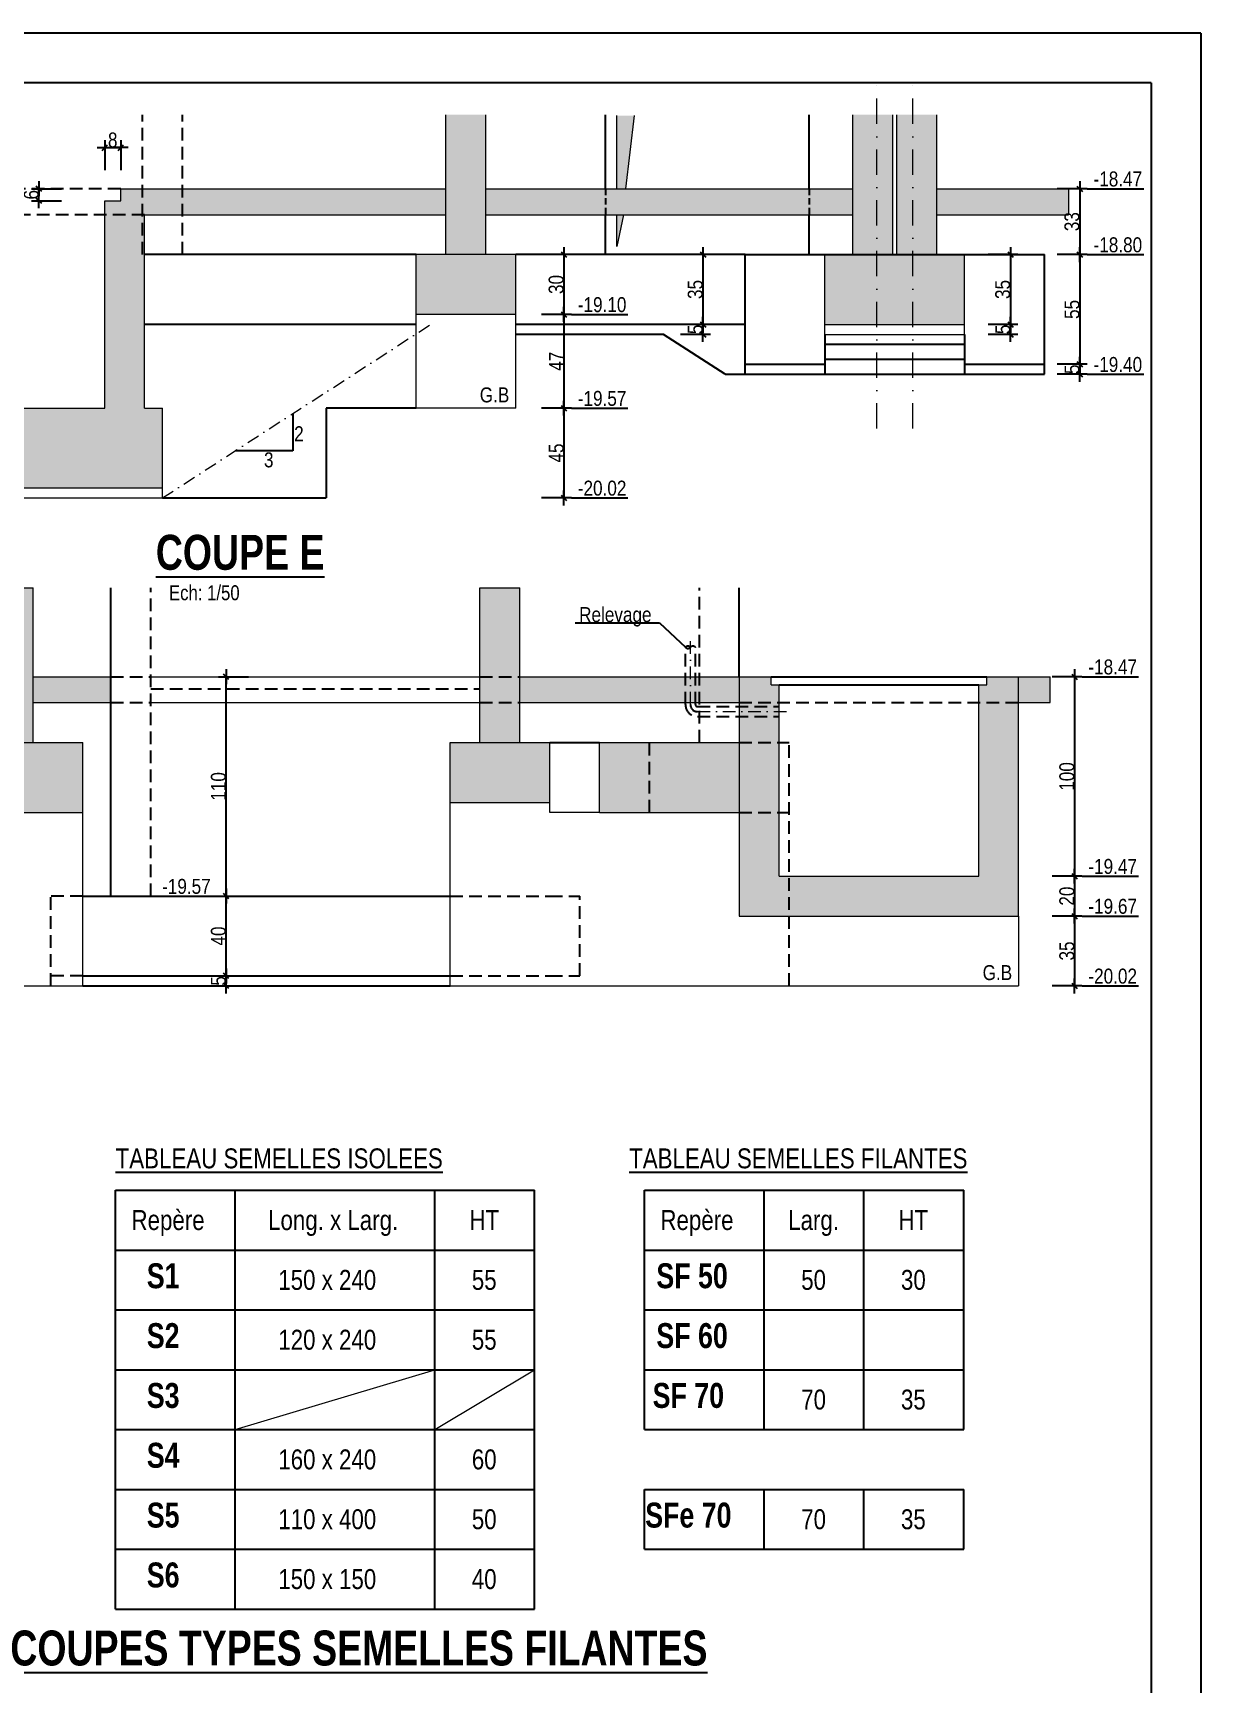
# Model space of a CAD drawing. Header units: centimetres. Extents: x -14085 to 643619, y -47998 to 35592.
# Drawn here: x 57609 to 58779, y 4628 to 6283 of the extents above; entities that cross this region are included whole.
import ezdxf
from ezdxf.enums import TextEntityAlignment as Align

# ---------------------------------------------------------------- set-up
doc = ezdxf.new("R2010")
doc.units = ezdxf.units.CM
doc.header["$PDMODE"] = 1
doc.header["$PDSIZE"] = -2
doc.linetypes.add('CACHEX2', pattern=[19.05, 12.7, -6.35])
doc.linetypes.add('TIRETPTX2', pattern=[50.8, 25.4, -12.7, 0, -12.7])
for name, color, linetype in [('01_cote_gen', 4, 'Continuous'), ('01_linteaux', 2, 'Continuous'), ('01_poch_BN', 9, 'Continuous'), ('01_poch_murs', 253, 'Continuous'), ('01_texte', 230, 'Continuous'), ('AA_COTES', 2, 'Continuous')]:
    doc.layers.add(name, color=color, linetype=linetype)
doc.layers.add('01_murs_coup', color=5, linetype='Continuous', lineweight=60)
doc.layers.add('01_tram_axes', color=2, linetype='TIRETPTX2', lineweight=9)
doc.styles.add('Arial Narrow', font='ARIALN.TTF')
doc.styles.add('impact', font='impact.ttf')
doc.styles.add('MATTE_TXT', font='arial.ttf')
doc.styles.add('STYLE2', font='ARIALN.TTF')
doc.dimstyles.new('JB25', dxfattribs={"dimscale": 0.1, "dimtxt": 150, "dimasz": 15, "dimexe": 0.1, "dimexo": 0.1, "dimgap": 0.09, "dimtad": 1, "dimdec": 1, "dimlfac": 0.5, "dimdsep": 46, "dimtxsty": 'STYLE2', "dimblk1": 'BOND_G', "dimblk2": 'BOND_D', "dimsah": 1, "dimcen": 1.5, "dimdle": 0.01, "dimse1": 1, "dimse2": 1, "dimclrd": 4, "dimclre": 2, "dimclrt": 6, "dimazin": 2, "dimtfac": 2.333333, "dimtdec": 1, "dimtix": 1, "dimtmove": 2, "dimatfit": 3, "dimldrblk": 'BOND_G', "dimfxl": 1, "dimtolj": 1, "dimtzin": 0, "dimarcsym": 0})

# ---------------------------------------------------------------- blocks, each defined once
blk = doc.blocks.new('BOND_G')
at = {"layer": 'AA_COTES', "color": 0}
for p, q in [((0, -5), (0, 15)), ((5, 0), (-5, 0)), ((1.8, 1.8), (-1.8, -1.8))]:
    blk.add_line(p, q, dxfattribs=at)
blk = doc.blocks.new('BOND_D')
at = {"layer": 'AA_COTES', "color": 0}
for p, q in [((5, 0), (-5, 0)), ((-1.8, -1.8), (1.8, 1.8)), ((0, 5), (0, -15))]:
    blk.add_line(p, q, dxfattribs=at)
blk = doc.blocks.new('*D1803')
at = {"layer": '01_cote_gen', "color": 4, "lineweight": -2, "ltscale": 0.2, "transparency": 16777216}
blk.add_line((57614.5, 6116.3), (57614.5, 6125.3), dxfattribs=at)
at = {"layer": 'Defpoints', "color": 0, "lineweight": 0, "ltscale": 0.2, "transparency": 16777216}
for p in [(57614.5, 6126.8), (57652.4, 6126.8), (57680.4, 6114.8)]:
    blk.add_point(p, dxfattribs=at)
at = {"layer": '01_cote_gen', "color": 4, "lineweight": -2, "ltscale": 0.2, "transparency": 16777216, "xscale": 1.5, "yscale": 1.5, "zscale": 1.5}
for name, p, rotation in [('BOND_D', (57614.5, 6126.8), 90), ('BOND_G', (57614.5, 6114.8), 270)]:
    blk.add_blockref(name, p, dxfattribs=dict(at, rotation=rotation))
at = {"layer": '01_cote_gen', "color": 6, "lineweight": 0, "ltscale": 0.2, "transparency": 16777216, "insert": (57606.8, 6120.8), "char_height": 15, "attachment_point": 5, "rotation": 90, "style": 'STYLE2'}
blk.add_mtext('\\A1;6', dxfattribs=at)
blk = doc.blocks.new('*D1804')
at = {"layer": '01_cote_gen', "color": 4, "lineweight": -2, "ltscale": 0.2, "transparency": 16777216}
blk.add_line((57681.9, 6168), (57694.9, 6168), dxfattribs=at)
at = {"layer": 'Defpoints', "color": 0, "lineweight": 0, "ltscale": 0.2, "transparency": 16777216}
for p in [(57696.4, 6168), (57696.4, 6126.8), (57680.4, 6114.8)]:
    blk.add_point(p, dxfattribs=at)
at = {"layer": '01_cote_gen', "color": 4, "lineweight": -2, "ltscale": 0.2, "transparency": 16777216, "xscale": 1.5, "yscale": 1.5, "zscale": 1.5, "rotation": 180}
blk.add_blockref('BOND_G', (57680.4, 6168), dxfattribs=at)
at = {"layer": '01_cote_gen', "color": 4, "lineweight": -2, "ltscale": 0.2, "transparency": 16777216, "xscale": 1.5, "yscale": 1.5, "zscale": 1.5}
blk.add_blockref('BOND_D', (57696.4, 6168), dxfattribs=at)
at = {"layer": '01_cote_gen', "color": 6, "lineweight": 0, "ltscale": 0.2, "transparency": 16777216, "insert": (57688.4, 6175.6), "char_height": 15, "attachment_point": 5, "style": 'STYLE2'}
blk.add_mtext('\\A1;8', dxfattribs=at)
blk = doc.blocks.new('*D1808')
at = {"layer": '01_cote_gen', "color": 4, "lineweight": -2, "ltscale": 0.2, "transparency": 16777216}
blk.add_line((58588.3, 6059.3), (58588.3, 5992.3), dxfattribs=at)
at = {"layer": 'Defpoints', "color": 0, "lineweight": 0, "ltscale": 0.2, "transparency": 16777216}
for p in [(58568.7, 6060.8), (58542.4, 5990.8), (58588.3, 5990.8)]:
    blk.add_point(p, dxfattribs=at)
at = {"layer": '01_cote_gen', "color": 4, "lineweight": -2, "ltscale": 0.2, "transparency": 16777216, "xscale": 1.5, "yscale": 1.5, "zscale": 1.5}
for name, p, rotation in [('BOND_G', (58588.3, 6060.8), 90), ('BOND_D', (58588.3, 5990.8), 270)]:
    blk.add_blockref(name, p, dxfattribs=dict(at, rotation=rotation))
at = {"layer": '01_cote_gen', "color": 6, "lineweight": 0, "ltscale": 0.2, "transparency": 16777216, "insert": (58580.6, 6025.8), "char_height": 15, "attachment_point": 5, "rotation": 90, "style": 'STYLE2'}
blk.add_mtext('\\A1;35', dxfattribs=at)
blk = doc.blocks.new('*D1809')
at = {"layer": '01_cote_gen', "color": 4, "lineweight": -2, "ltscale": 0.2, "transparency": 16777216}
blk.add_line((58588.3, 5989.3), (58588.3, 5982.3), dxfattribs=at)
at = {"layer": 'Defpoints', "color": 0, "lineweight": 0, "ltscale": 0.2, "transparency": 16777216}
for p in [(58565.8, 5990.8), (58542.4, 5980.8), (58588.3, 5980.8)]:
    blk.add_point(p, dxfattribs=at)
at = {"layer": '01_cote_gen', "color": 4, "lineweight": -2, "ltscale": 0.2, "transparency": 16777216, "xscale": 1.5, "yscale": 1.5, "zscale": 1.5}
for name, p, rotation in [('BOND_G', (58588.3, 5990.8), 90), ('BOND_D', (58588.3, 5980.8), 270)]:
    blk.add_blockref(name, p, dxfattribs=dict(at, rotation=rotation))
at = {"layer": '01_cote_gen', "color": 6, "lineweight": 0, "ltscale": 0.2, "transparency": 16777216, "insert": (58580.7, 5985.8), "char_height": 15, "attachment_point": 5, "rotation": 90, "style": 'STYLE2'}
blk.add_mtext('\\A1;5', dxfattribs=at)
blk = doc.blocks.new('*D1810')
at = {"layer": '01_cote_gen', "color": 4, "lineweight": -2, "ltscale": 0.2, "transparency": 16777216}
blk.add_line((58657.7, 6125.3), (58657.7, 6062.3), dxfattribs=at)
at = {"layer": 'Defpoints', "color": 0, "lineweight": 0, "ltscale": 0.2, "transparency": 16777216}
for p in [(58624.3, 6126.8), (58643.4, 6060.8), (58657.7, 6060.8)]:
    blk.add_point(p, dxfattribs=at)
at = {"layer": '01_cote_gen', "color": 4, "lineweight": -2, "ltscale": 0.2, "transparency": 16777216, "xscale": 1.5, "yscale": 1.5, "zscale": 1.5}
for name, p, rotation in [('BOND_G', (58657.7, 6126.8), 90), ('BOND_D', (58657.7, 6060.8), 270)]:
    blk.add_blockref(name, p, dxfattribs=dict(at, rotation=rotation))
at = {"layer": '01_cote_gen', "color": 6, "lineweight": 0, "ltscale": 0.2, "transparency": 16777216, "insert": (58650, 6093.8), "char_height": 15, "attachment_point": 5, "rotation": 90, "style": 'STYLE2'}
blk.add_mtext('\\A1;33', dxfattribs=at)
blk = doc.blocks.new('*D1811')
at = {"layer": '01_cote_gen', "color": 4, "lineweight": -2, "ltscale": 0.2, "transparency": 16777216}
blk.add_line((58657.7, 6059.3), (58657.7, 5952.3), dxfattribs=at)
at = {"layer": 'Defpoints', "color": 0, "lineweight": 0, "ltscale": 0.2, "transparency": 16777216}
for p in [(58635.2, 6060.8), (58607.9, 5950.8), (58657.7, 5950.8)]:
    blk.add_point(p, dxfattribs=at)
at = {"layer": '01_cote_gen', "color": 4, "lineweight": -2, "ltscale": 0.2, "transparency": 16777216, "xscale": 1.5, "yscale": 1.5, "zscale": 1.5}
for name, p, rotation in [('BOND_G', (58657.7, 6060.8), 90), ('BOND_D', (58657.7, 5950.8), 270)]:
    blk.add_blockref(name, p, dxfattribs=dict(at, rotation=rotation))
at = {"layer": '01_cote_gen', "color": 6, "lineweight": 0, "ltscale": 0.2, "transparency": 16777216, "insert": (58650.1, 6005.8), "char_height": 15, "attachment_point": 5, "rotation": 90, "style": 'STYLE2'}
blk.add_mtext('\\A1;55', dxfattribs=at)
blk = doc.blocks.new('*D1812')
at = {"layer": '01_cote_gen', "color": 4, "lineweight": -2, "ltscale": 0.2, "transparency": 16777216}
blk.add_line((58657.7, 5949.3), (58657.7, 5942.3), dxfattribs=at)
at = {"layer": 'Defpoints', "color": 0, "lineweight": 0, "ltscale": 0.2, "transparency": 16777216}
for p in [(58607.9, 5950.8), (58607.9, 5940.8), (58657.7, 5940.8)]:
    blk.add_point(p, dxfattribs=at)
at = {"layer": '01_cote_gen', "color": 4, "lineweight": -2, "ltscale": 0.2, "transparency": 16777216, "xscale": 1.5, "yscale": 1.5, "zscale": 1.5}
for name, p, rotation in [('BOND_G', (58657.7, 5950.8), 90), ('BOND_D', (58657.7, 5940.8), 270)]:
    blk.add_blockref(name, p, dxfattribs=dict(at, rotation=rotation))
at = {"layer": '01_cote_gen', "color": 6, "lineweight": 0, "ltscale": 0.2, "transparency": 16777216, "insert": (58650.1, 5945.8), "char_height": 15, "attachment_point": 5, "rotation": 90, "style": 'STYLE2'}
blk.add_mtext('\\A1;5', dxfattribs=at)
blk = doc.blocks.new('*D1813')
at = {"layer": '01_cote_gen', "color": 4, "lineweight": -2, "ltscale": 0.2, "transparency": 16777216}
blk.add_line((58140.7, 6059.3), (58140.7, 6002.3), dxfattribs=at)
at = {"layer": 'Defpoints', "color": 0, "lineweight": 0, "ltscale": 0.2, "transparency": 16777216}
for p in [(58130.1, 6060.8), (58092.4, 6000.8), (58140.7, 6000.8)]:
    blk.add_point(p, dxfattribs=at)
at = {"layer": '01_cote_gen', "color": 4, "lineweight": -2, "ltscale": 0.2, "transparency": 16777216, "xscale": 1.5, "yscale": 1.5, "zscale": 1.5}
for name, p, rotation in [('BOND_G', (58140.7, 6060.8), 90), ('BOND_D', (58140.7, 6000.8), 270)]:
    blk.add_blockref(name, p, dxfattribs=dict(at, rotation=rotation))
at = {"layer": '01_cote_gen', "color": 6, "lineweight": 0, "ltscale": 0.2, "transparency": 16777216, "insert": (58133, 6030.8), "char_height": 15, "attachment_point": 5, "rotation": 90, "style": 'STYLE2'}
blk.add_mtext('\\A1;30', dxfattribs=at)
blk = doc.blocks.new('*D1814')
at = {"layer": '01_cote_gen', "color": 4, "lineweight": -2, "ltscale": 0.2, "transparency": 16777216}
blk.add_line((58140.7, 5999.3), (58140.7, 5908.3), dxfattribs=at)
at = {"layer": 'Defpoints', "color": 0, "lineweight": 0, "ltscale": 0.2, "transparency": 16777216}
for p in [(58127.4, 6000.8), (58092.4, 5906.8), (58140.7, 5906.8)]:
    blk.add_point(p, dxfattribs=at)
at = {"layer": '01_cote_gen', "color": 4, "lineweight": -2, "ltscale": 0.2, "transparency": 16777216, "xscale": 1.5, "yscale": 1.5, "zscale": 1.5}
for name, p, rotation in [('BOND_G', (58140.7, 6000.8), 90), ('BOND_D', (58140.7, 5906.8), 270)]:
    blk.add_blockref(name, p, dxfattribs=dict(at, rotation=rotation))
at = {"layer": '01_cote_gen', "color": 6, "lineweight": 0, "ltscale": 0.2, "transparency": 16777216, "insert": (58133.2, 5953.8), "char_height": 15, "attachment_point": 5, "rotation": 90, "style": 'STYLE2'}
blk.add_mtext('\\A1;47', dxfattribs=at)
blk = doc.blocks.new('*D1815')
at = {"layer": '01_cote_gen', "color": 4, "lineweight": -2, "ltscale": 0.2, "transparency": 16777216}
blk.add_line((58140.7, 5905.3), (58140.7, 5818.3), dxfattribs=at)
at = {"layer": 'Defpoints', "color": 0, "lineweight": 0, "ltscale": 0.2, "transparency": 16777216}
for p in [(58118.2, 5906.8), (57902.4, 5816.8), (58140.7, 5816.8)]:
    blk.add_point(p, dxfattribs=at)
at = {"layer": '01_cote_gen', "color": 4, "lineweight": -2, "ltscale": 0.2, "transparency": 16777216, "xscale": 1.5, "yscale": 1.5, "zscale": 1.5}
for name, p, rotation in [('BOND_G', (58140.7, 5906.8), 90), ('BOND_D', (58140.7, 5816.8), 270)]:
    blk.add_blockref(name, p, dxfattribs=dict(at, rotation=rotation))
at = {"layer": '01_cote_gen', "color": 6, "lineweight": 0, "ltscale": 0.2, "transparency": 16777216, "insert": (58133.1, 5861.8), "char_height": 15, "attachment_point": 5, "rotation": 90, "style": 'STYLE2'}
blk.add_mtext('\\A1;45', dxfattribs=at)
blk = doc.blocks.new('*D1816')
at = {"layer": '01_poch_murs', "color": 4, "lineweight": -2, "ltscale": 0.2, "transparency": 16777216}
blk.add_line((58280.1, 6059.3), (58280.1, 5992.3), dxfattribs=at)
at = {"layer": 'Defpoints', "color": 0, "lineweight": 0, "ltscale": 0.2, "transparency": 16777216}
for p in [(58287.8, 6060.8), (58280.1, 5990.8), (58287.8, 5990.8)]:
    blk.add_point(p, dxfattribs=at)
at = {"layer": '01_poch_murs', "color": 4, "lineweight": -2, "ltscale": 0.2, "transparency": 16777216, "xscale": 1.5, "yscale": 1.5, "zscale": 1.5}
for name, p, rotation in [('BOND_G', (58280.1, 6060.8), 90), ('BOND_D', (58280.1, 5990.8), 270)]:
    blk.add_blockref(name, p, dxfattribs=dict(at, rotation=rotation))
at = {"layer": '01_poch_murs', "color": 6, "lineweight": 0, "ltscale": 0.2, "transparency": 16777216, "insert": (58272.4, 6025.8), "char_height": 15, "attachment_point": 5, "rotation": 90, "style": 'STYLE2'}
blk.add_mtext('\\A1;35', dxfattribs=at)
blk = doc.blocks.new('*D1817')
at = {"layer": '01_poch_murs', "color": 4, "lineweight": -2, "ltscale": 0.2, "transparency": 16777216}
blk.add_line((58280.1, 5989.3), (58280.1, 5982.3), dxfattribs=at)
at = {"layer": 'Defpoints', "color": 0, "lineweight": 0, "ltscale": 0.2, "transparency": 16777216}
for p in [(58303.2, 5990.8), (58280.1, 5980.8), (58303.2, 5980.8)]:
    blk.add_point(p, dxfattribs=at)
at = {"layer": '01_poch_murs', "color": 4, "lineweight": -2, "ltscale": 0.2, "transparency": 16777216, "xscale": 1.5, "yscale": 1.5, "zscale": 1.5}
for name, p, rotation in [('BOND_G', (58280.1, 5990.8), 90), ('BOND_D', (58280.1, 5980.8), 270)]:
    blk.add_blockref(name, p, dxfattribs=dict(at, rotation=rotation))
at = {"layer": '01_poch_murs', "color": 6, "lineweight": 0, "ltscale": 0.2, "transparency": 16777216, "insert": (58272.5, 5985.8), "char_height": 15, "attachment_point": 5, "rotation": 90, "style": 'STYLE2'}
blk.add_mtext('\\A1;5', dxfattribs=at)
blk = doc.blocks.new('*D1991')
at = {"layer": '01_cote_gen', "color": 4, "lineweight": -2, "ltscale": 0.2, "transparency": 16777216}
blk.add_line((57802, 5339), (57802, 5416), dxfattribs=at)
at = {"layer": 'Defpoints', "color": 0, "lineweight": 0, "ltscale": 0.2, "transparency": 16777216}
for p in [(57802, 5417.5), (57858.5, 5417.5), (57858.5, 5337.5)]:
    blk.add_point(p, dxfattribs=at)
at = {"layer": '01_cote_gen', "color": 4, "lineweight": -2, "ltscale": 0.2, "transparency": 16777216, "xscale": 1.5, "yscale": 1.5, "zscale": 1.5}
for name, p, rotation in [('BOND_D', (57802, 5417.5), 90), ('BOND_G', (57802, 5337.5), 270)]:
    blk.add_blockref(name, p, dxfattribs=dict(at, rotation=rotation))
at = {"layer": '01_cote_gen', "color": 6, "lineweight": 0, "ltscale": 0.2, "transparency": 16777216, "insert": (57794.4, 5377.5), "char_height": 15, "attachment_point": 5, "rotation": 90, "style": 'STYLE2'}
blk.add_mtext('\\A1;40', dxfattribs=at)
blk = doc.blocks.new('*D1992')
at = {"layer": '01_cote_gen', "color": 4, "lineweight": -2, "ltscale": 0.2, "transparency": 16777216}
blk.add_line((57802, 5419), (57802, 5636), dxfattribs=at)
at = {"layer": 'Defpoints', "color": 0, "lineweight": 0, "ltscale": 0.2, "transparency": 16777216}
for p in [(57802, 5637.5), (57877.5, 5637.5), (57856.5, 5417.5)]:
    blk.add_point(p, dxfattribs=at)
at = {"layer": '01_cote_gen', "color": 4, "lineweight": -2, "ltscale": 0.2, "transparency": 16777216, "xscale": 1.5, "yscale": 1.5, "zscale": 1.5}
for name, p, rotation in [('BOND_D', (57802, 5637.5), 90), ('BOND_G', (57802, 5417.5), 270)]:
    blk.add_blockref(name, p, dxfattribs=dict(at, rotation=rotation))
at = {"layer": '01_cote_gen', "color": 6, "lineweight": 0, "ltscale": 0.2, "transparency": 16777216, "insert": (57794.4, 5527.5), "char_height": 15, "attachment_point": 5, "rotation": 90, "style": 'STYLE2'}
blk.add_mtext('\\A1;110', dxfattribs=at)
blk = doc.blocks.new('*D1993')
at = {"layer": '01_cote_gen', "color": 4, "lineweight": -2, "ltscale": 0.2, "transparency": 16777216}
blk.add_line((57802, 5329), (57802, 5336), dxfattribs=at)
at = {"layer": 'Defpoints', "color": 0, "lineweight": 0, "ltscale": 0.2, "transparency": 16777216}
for p in [(57802, 5337.5), (57842.5, 5337.5), (57842.5, 5327.5)]:
    blk.add_point(p, dxfattribs=at)
at = {"layer": '01_cote_gen', "color": 4, "lineweight": -2, "ltscale": 0.2, "transparency": 16777216, "xscale": 1.5, "yscale": 1.5, "zscale": 1.5}
for name, p, rotation in [('BOND_D', (57802, 5337.5), 90), ('BOND_G', (57802, 5327.5), 270)]:
    blk.add_blockref(name, p, dxfattribs=dict(at, rotation=rotation))
at = {"layer": '01_cote_gen', "color": 6, "lineweight": 0, "ltscale": 0.2, "transparency": 16777216, "insert": (57794.4, 5332.5), "char_height": 15, "attachment_point": 5, "rotation": 90, "style": 'STYLE2'}
blk.add_mtext('\\A1;5', dxfattribs=at)
blk = doc.blocks.new('*D1994')
at = {"layer": '01_cote_gen', "color": 4, "lineweight": -2, "ltscale": 0.2, "transparency": 16777216}
blk.add_line((58652.5, 5636), (58652.5, 5439), dxfattribs=at)
at = {"layer": 'Defpoints', "color": 0, "lineweight": 0, "ltscale": 0.2, "transparency": 16777216}
for p in [(58601.5, 5637.5), (58500.3, 5437.5), (58652.5, 5437.5)]:
    blk.add_point(p, dxfattribs=at)
at = {"layer": '01_cote_gen', "color": 4, "lineweight": -2, "ltscale": 0.2, "transparency": 16777216, "xscale": 1.5, "yscale": 1.5, "zscale": 1.5}
for name, p, rotation in [('BOND_G', (58652.5, 5637.5), 90), ('BOND_D', (58652.5, 5437.5), 270)]:
    blk.add_blockref(name, p, dxfattribs=dict(at, rotation=rotation))
at = {"layer": '01_cote_gen', "color": 6, "lineweight": 0, "ltscale": 0.2, "transparency": 16777216, "insert": (58644.9, 5537.5), "char_height": 15, "attachment_point": 5, "rotation": 90, "style": 'STYLE2'}
blk.add_mtext('\\A1;100', dxfattribs=at)
blk = doc.blocks.new('*D1995')
at = {"layer": '01_cote_gen', "color": 4, "lineweight": -2, "ltscale": 0.2, "transparency": 16777216}
blk.add_line((58652.5, 5436), (58652.5, 5399), dxfattribs=at)
at = {"layer": 'Defpoints', "color": 0, "lineweight": 0, "ltscale": 0.2, "transparency": 16777216}
for p in [(58630, 5437.5), (58630, 5397.5), (58652.5, 5397.5)]:
    blk.add_point(p, dxfattribs=at)
at = {"layer": '01_cote_gen', "color": 4, "lineweight": -2, "ltscale": 0.2, "transparency": 16777216, "xscale": 1.5, "yscale": 1.5, "zscale": 1.5}
for name, p, rotation in [('BOND_G', (58652.5, 5437.5), 90), ('BOND_D', (58652.5, 5397.5), 270)]:
    blk.add_blockref(name, p, dxfattribs=dict(at, rotation=rotation))
at = {"layer": '01_cote_gen', "color": 6, "lineweight": 0, "ltscale": 0.2, "transparency": 16777216, "insert": (58644.9, 5417.5), "char_height": 15, "attachment_point": 5, "rotation": 90, "style": 'STYLE2'}
blk.add_mtext('\\A1;20', dxfattribs=at)
blk = doc.blocks.new('*D1996')
at = {"layer": '01_cote_gen', "color": 4, "lineweight": -2, "ltscale": 0.2, "transparency": 16777216}
blk.add_line((58652.5, 5396), (58652.5, 5329), dxfattribs=at)
at = {"layer": 'Defpoints', "color": 0, "lineweight": 0, "ltscale": 0.2, "transparency": 16777216}
for p in [(58630, 5397.5), (58542, 5327.5), (58652.5, 5327.5)]:
    blk.add_point(p, dxfattribs=at)
at = {"layer": '01_cote_gen', "color": 4, "lineweight": -2, "ltscale": 0.2, "transparency": 16777216, "xscale": 1.5, "yscale": 1.5, "zscale": 1.5}
for name, p, rotation in [('BOND_G', (58652.5, 5397.5), 90), ('BOND_D', (58652.5, 5327.5), 270)]:
    blk.add_blockref(name, p, dxfattribs=dict(at, rotation=rotation))
at = {"layer": '01_cote_gen', "color": 6, "lineweight": 0, "ltscale": 0.2, "transparency": 16777216, "insert": (58644.9, 5362.5), "char_height": 15, "attachment_point": 5, "rotation": 90, "style": 'STYLE2'}
blk.add_mtext('\\A1;35', dxfattribs=at)

msp = doc.modelspace()

# ---------------------------------------------------------------- hatches: boundary and pattern name
at = {"layer": '01_poch_BN', "lineweight": 0, "ltscale": 0.2}
h = msp.add_hatch(color=256, dxfattribs=at)
h.dxf.hatch_style = 1
h.paths.add_polyline_path([(56934.37, 6126.8), (56808.32, 6126.8), (56808.32, 6100.8), (56934.37, 6100.8)])
h.paths.add_polyline_path([(56952.37, 6060.8), (56842.37, 6060.8), (56842.37, 5960.8), (56952.37, 5960.8)])
h.paths.add_polyline_path([(57062.37, 6060.8), (56952.37, 6060.8), (56952.37, 5960.8), (57062.37, 5960.8)])
h.paths.add_polyline_path([(57228.37, 6126.8), (56970.37, 6126.8), (56970.37, 6100.8), (57228.37, 6100.8)])
h.paths.add_polyline_path([(58062.42, 6200.98), (58022.42, 6200.98), (58022.42, 6060.8), (58062.42, 6060.8)])
h.paths.add_polyline_path([(58092.42, 6060.8), (57992.42, 6060.8), (57992.42, 6000.8), (58092.42, 6000.8)])
h.paths.add_polyline_path([(58454.37, 6060.8), (58402.37, 6060.8), (58402.37, 5990.8), (58454.37, 5990.8)])
h.paths.add_polyline_path([(58454.37, 6200.98), (58430.37, 6200.98), (58430.37, 6060.8), (58454.37, 6060.8)])
h.paths.add_polyline_path([(58470.37, 6200.98), (58454.37, 6200.98), (58454.37, 6060.8), (58470.37, 6060.8)])
h.paths.add_polyline_path([(58490.37, 6200.98), (58474.37, 6200.98), (58474.37, 6060.8), (58490.37, 6060.8)])
h.paths.add_polyline_path([(58514.37, 6200.98), (58490.37, 6200.98), (58490.37, 6060.8), (58514.37, 6060.8)])
h.paths.add_polyline_path([(58542.37, 6060.8), (58490.37, 6060.8), (58490.37, 5990.8), (58542.37, 5990.8)])
h.paths.add_polyline_path([(58490.37, 6060.8), (58474.37, 6060.8), (58454.37, 6060.8), (58454.37, 5990.8), (58490.37, 5990.8)])
h = msp.add_hatch(color=256, dxfattribs=at)
h.dxf.hatch_style = 1
h.paths.add_polyline_path([(56952.37, 6200.98), (56934.37, 6200.98), (56934.37, 6060.8), (56952.37, 6060.8)])
h.paths.add_polyline_path([(56970.37, 6200.98), (56952.37, 6200.98), (56952.37, 6060.8), (56970.37, 6060.8)])
h.paths.add_polyline_path([(57248.37, 6200.98), (57228.37, 6200.98), (57228.37, 5906.8), (57168.37, 5906.8), (57168.37, 5826.8), (57248.37, 5826.8)])
h.paths.add_polyline_path([(57268.37, 6200.98), (57248.37, 6200.98), (57248.37, 5826.8), (57738.37, 5826.8), (57738.37, 5906.8), (57720.37, 5906.8), (57720.37, 6100.8), (58022.42, 6100.8), (58022.42, 6126.8), (57696.37, 6126.8), (57696.37, 6114.8), (57680.37, 6114.8), (57680.37, 5906.8), (57268.37, 5906.8)])
h.paths.add_polyline_path([(58430.37, 6126.8), (58062.42, 6126.8), (58062.42, 6100.8), (58430.37, 6100.8)])
h.paths.add_polyline_path([(58646.62, 6126.8), (58514.37, 6126.8), (58514.37, 6100.8), (58646.62, 6100.8)])
h = msp.add_hatch(color=256, dxfattribs=at)
h.dxf.hatch_style = 1
h.paths.add_polyline_path([(57608.5, 5726.5), (57568.5, 5726.5), (57568.5, 5637.5), (57608.5, 5637.5)])
h.paths.add_polyline_path([(57608.5, 5637.5), (57568.5, 5637.5), (57568.5, 5611.5), (57608.5, 5611.5)])
h.paths.add_polyline_path([(57608.5, 5611.5), (57568.5, 5611.5), (57568.5, 5571.5), (57608.5, 5571.5)])
h.paths.add_polyline_path([(57686.5, 5637.5), (57608.5, 5637.5), (57608.5, 5611.5), (57686.5, 5611.5)])
h.paths.add_polyline_path([(57568.5, 5637.5), (57506, 5637.5), (57506, 5611.5), (57568.5, 5611.5)])
h.paths.add_polyline_path([(57658.5, 5571.5), (57518.5, 5571.5), (57518.5, 5501.5), (57658.5, 5501.5)])
h.paths.add_polyline_path([(58126.5, 5571.5), (58026.5, 5571.5), (58026.5, 5511.5), (58126.5, 5511.5)])
h.paths.add_polyline_path([(58096.5, 5611.5), (58056.5, 5611.5), (58056.5, 5571.5), (58096.5, 5571.5)])
h.paths.add_polyline_path([(58096.5, 5637.5), (58056.5, 5637.5), (58056.5, 5611.5), (58096.5, 5611.5)])
h.paths.add_polyline_path([(58096.5, 5726.5), (58056.5, 5726.5), (58056.5, 5637.5), (58096.5, 5637.5)])
h.paths.add_polyline_path([(58226.5, 5571.5), (58176.5, 5571.5), (58176.5, 5501.5), (58226.5, 5501.5)])
h.paths.add_polyline_path([(58316.5, 5571.5), (58226.5, 5571.5), (58226.5, 5501.5), (58316.5, 5501.5)])
h.paths.add_polyline_path([(58356.5, 5629.5), (58348.5, 5629.5), (58348.5, 5637.5), (58316.5, 5637.5), (58316.5, 5611.5), (58356.5, 5611.5)])
h.paths.add_polyline_path([(58316.5, 5637.5), (58276.5, 5637.5), (58276.5, 5611.5), (58316.5, 5611.5)])
h.paths.add_polyline_path([(58276.5, 5637.5), (58272.5, 5637.5), (58272.5, 5611.5), (58276.5, 5611.5)])
h.paths.add_polyline_path([(58272.5, 5637.5), (58267.5, 5637.5), (58267.5, 5611.5), (58272.5, 5611.5)])
h.paths.add_polyline_path([(58267.5, 5637.5), (58262.5, 5637.5), (58262.5, 5611.5), (58267.5, 5611.5)])
h.paths.add_polyline_path([(58262.5, 5637.5), (58096.5, 5637.5), (58096.5, 5611.5), (58262.5, 5611.5)])
h.paths.add_polyline_path([(58356.5, 5571.5), (58316.5, 5571.5), (58316.5, 5501.5), (58356.5, 5501.5)])
h.paths.add_polyline_path([(58356.5, 5597.5), (58316.5, 5597.5), (58316.5, 5571.5), (58356.5, 5571.5)])
h.paths.add_polyline_path([(58356.5, 5602.5), (58316.5, 5602.5), (58316.5, 5597.5), (58356.5, 5597.5)])
h.paths.add_polyline_path([(58356.5, 5607.5), (58316.5, 5607.5), (58316.5, 5602.5), (58356.5, 5602.5)])
h.paths.add_polyline_path([(58356.5, 5611.5), (58316.5, 5611.5), (58316.5, 5607.5), (58356.5, 5607.5)])
h.paths.add_polyline_path([(58366.5, 5437.5), (58356.5, 5437.5), (58356.5, 5501.5), (58316.5, 5501.5), (58316.5, 5397.5), (58366.5, 5397.5)])
h.paths.add_polyline_path([(58596.5, 5611.5), (58556.5, 5611.5), (58556.5, 5437.5), (58366.5, 5437.5), (58366.5, 5397.5), (58596.5, 5397.5)])
h.paths.add_polyline_path([(58596.5, 5637.5), (58564.5, 5637.5), (58564.5, 5629.5), (58556.5, 5629.5), (58556.5, 5611.5), (58596.5, 5611.5)])
h = msp.add_hatch(color=256, dxfattribs=at)
h.dxf.hatch_style = 1
h.paths.add_polyline_path([(58628, 5637.5), (58596.5, 5637.5), (58596.5, 5611.5), (58628, 5611.5)])

# ---------------------------------------------------------------- linework, layer by layer
at = {"layer": '01_cote_gen'}
for q in [(51358.18, 6282.97), (58779.3, 3567.97)]:
    msp.add_line((58779.3, 6282.97), q, dxfattribs=at)
at = {"layer": '01_cote_gen', "lineweight": 0}
for p, q in [((57811.25, 4882.64), (58011.25, 4942.64)), ((58011.25, 4882.64), (58111.25, 4942.64))]:
    msp.add_line(p, q, dxfattribs=at)
at = {"layer": '01_linteaux', "linetype": 'CACHEX2'}
for p, q in [((57718.37, 6060.8), (57718.37, 6200.98)), ((57758.37, 6060.8), (57758.37, 6200.98)), ((57696.37, 6126.8), (57228.37, 6126.8)), ((57720.37, 6100.8), (57228.37, 6100.8)), ((57726.5, 5417.5), (57726.5, 5726.5)), ((58276.5, 5571.5), (58276.5, 5726.5)), ((58262.5, 5609.5), (58262.5, 5667)), ((58272.5, 5609.5), (58272.5, 5667)), ((57686.5, 5637.5), (57726.5, 5637.5)), ((57726.5, 5625.5), (58056.5, 5625.5)), ((58056.5, 5637.5), (58096.5, 5637.5)), ((57686.5, 5611.5), (57726.5, 5611.5)), ((58056.5, 5611.5), (58096.5, 5611.5)), ((58316.5, 5611.5), (58596.5, 5611.5)), ((58274.5, 5607.5), (58356.5, 5607.5)), ((58274.5, 5597.5), (58356.5, 5597.5)), ((58226.5, 5501.5), (58226.5, 5571.5)), ((58316.5, 5571.5), (58366.5, 5571.5)), ((58366.5, 5327.5), (58366.5, 5571.5)), ((58316.5, 5501.5), (58366.5, 5501.5)), ((57626.5, 5327.5), (57626.5, 5417.5)), ((57658.5, 5417.5), (57626.5, 5417.5)), ((58026.5, 5417.5), (58126.5, 5417.5)), ((58126.5, 5417.5), (58156.5, 5417.5)), ((58156.5, 5337.5), (58156.5, 5417.5)), ((57658.5, 5337.5), (57626.5, 5337.5)), ((58026.5, 5337.5), (58126.5, 5337.5)), ((58126.5, 5337.5), (58156.5, 5337.5))]:
    msp.add_line(p, q, dxfattribs=at)
at = {"layer": '01_linteaux', "ltscale": 0.5}
for p, q in [((58182.37, 6126.8), (58182.37, 6200.98)), ((58386.37, 6126.8), (58386.37, 6200.98)), ((58182.37, 6060.8), (58182.37, 6100.8)), ((58386.37, 6060.8), (58386.37, 6100.8)), ((57992.42, 6060.8), (57720.37, 6060.8)), ((58322.37, 6060.8), (58092.42, 6060.8)), ((58322.37, 5940.8), (58322.37, 6060.8)), ((58322.37, 6060.8), (58622.37, 6060.8)), ((58622.37, 5940.8), (58622.37, 6060.8)), ((57992.42, 5990.8), (57720.37, 5990.8)), ((58322.37, 5990.8), (58092.42, 5990.8)), ((58240.6, 5980.8), (58092.42, 5980.8)), ((58302.37, 5940.8), (58240.6, 5980.8)), ((58402.37, 5980.8), (58402.37, 5940.8)), ((58542.37, 5980.8), (58542.37, 5940.8)), ((58402.37, 5970.8), (58542.37, 5970.8)), ((58302.37, 5940.8), (58622.37, 5940.8)), ((58322.37, 5950.8), (58402.37, 5950.8)), ((58402.37, 5955.8), (58542.37, 5955.8)), ((58542.37, 5950.8), (58622.37, 5950.8)), ((57992.42, 5906.8), (57902.42, 5906.8)), ((57902.42, 5906.8), (57902.42, 5816.8)), ((57738.37, 5816.8), (57902.42, 5816.8)), ((57686.5, 5417.5), (57686.5, 5726.5)), ((58316.5, 5637.5), (58316.5, 5726.5)), ((58348.5, 5637.5), (58564.5, 5637.5)), ((58356.5, 5629.5), (58556.5, 5629.5)), ((58126.5, 5571.5), (58176.5, 5571.5)), ((57658.5, 5417.5), (58026.5, 5417.5)), ((57658.5, 5337.5), (58026.5, 5337.5)), ((57658.5, 5327.5), (58026.5, 5327.5))]:
    msp.add_line(p, q, dxfattribs=at)
at = {"layer": '01_linteaux', "linetype": 'CACHEX2', "ltscale": 0.5}
for p, q in [((58182.37, 6126.8), (58182.37, 6100.8)), ((58386.37, 6126.8), (58386.37, 6100.8))]:
    msp.add_line(p, q, dxfattribs=at)
at = {"layer": '01_linteaux', "linetype": 'CACHEX2'}
for centre, radius, start, end in [((58265, 5664.74), 3.37, 42.14317, 137.85683), ((58265, 5669.26), 3.37, 222.14317, 317.85683), ((58270, 5664.74), 3.37, 42.14317, 137.85683), ((58274.5, 5609.5), 12, 180, 270), ((58274.5, 5609.5), 7, 180, 270), ((58274.5, 5609.5), 2, 180, 270)]:
    msp.add_arc(centre, radius, start, end, dxfattribs=at)
at = {"layer": '01_murs_coup', "lineweight": 0}
for p, q in [((58022.42, 6060.8), (58022.42, 6200.98)), ((58062.42, 6060.8), (58062.42, 6200.98)), ((58430.37, 6060.8), (58430.37, 6200.98)), ((58470.37, 6060.8), (58470.37, 6200.98)), ((58474.37, 6060.8), (58474.37, 6200.98)), ((58514.37, 6060.8), (58514.37, 6200.98)), ((57696.37, 6114.8), (57696.37, 6126.8)), ((57696.37, 6126.8), (58022.42, 6126.8)), ((58062.42, 6126.8), (58430.37, 6126.8)), ((58514.37, 6126.8), (58646.62, 6126.8)), ((57680.37, 5906.8), (57680.37, 6114.8)), ((57680.37, 6114.8), (57696.37, 6114.8)), ((57720.37, 5906.8), (57720.37, 6100.8)), ((57720.37, 6100.8), (58022.42, 6100.8)), ((58062.42, 6100.8), (58430.37, 6100.8)), ((58514.37, 6100.8), (58646.62, 6100.8)), ((57992.42, 5906.8), (57992.42, 6060.8)), ((58092.42, 6060.8), (57992.42, 6060.8)), ((58092.42, 5906.8), (58092.42, 6060.8)), ((58402.37, 5980.8), (58402.37, 6060.8)), ((58402.37, 6060.8), (58542.37, 6060.8)), ((58542.37, 5980.8), (58542.37, 6060.8)), ((58092.42, 6000.8), (57992.42, 6000.8)), ((58402.37, 5990.8), (58542.37, 5990.8)), ((58402.37, 5980.8), (58542.37, 5980.8)), ((57268.37, 5906.8), (57680.37, 5906.8)), ((57720.37, 5906.8), (57738.37, 5906.8)), ((57738.37, 5816.8), (57738.37, 5906.8)), ((58092.42, 5906.8), (57992.42, 5906.8)), ((57168.37, 5826.8), (57738.37, 5826.8)), ((57168.37, 5816.8), (57738.37, 5816.8)), ((57608.5, 5571.5), (57608.5, 5726.5)), ((58056.5, 5571.5), (58056.5, 5726.5)), ((58096.5, 5571.5), (58096.5, 5726.5)), ((58056.5, 5571.5), (58056.5, 5716.5)), ((58096.5, 5571.5), (58096.5, 5716.5)), ((57608.5, 5637.5), (57686.5, 5637.5)), ((57726.5, 5637.5), (58056.5, 5637.5)), ((58096.5, 5637.5), (58348.5, 5637.5)), ((58316.5, 5637.5), (58316.5, 5397.5)), ((58348.5, 5629.5), (58348.5, 5637.5)), ((58348.5, 5629.5), (58356.5, 5629.5)), ((58356.5, 5437.5), (58356.5, 5629.5)), ((58556.5, 5437.5), (58556.5, 5629.5)), ((58556.5, 5629.5), (58564.5, 5629.5)), ((58564.5, 5637.5), (58628, 5637.5)), ((58564.5, 5629.5), (58564.5, 5637.5)), ((58596.5, 5397.5), (58596.5, 5637.5)), ((57608.5, 5611.5), (57686.5, 5611.5)), ((57726.5, 5611.5), (58056.5, 5611.5)), ((58096.5, 5611.5), (58316.5, 5611.5)), ((58596.5, 5611.5), (58628, 5611.5)), ((57518.5, 5571.5), (57658.5, 5571.5)), ((57658.5, 5327.5), (57658.5, 5571.5)), ((58026.5, 5327.5), (58026.5, 5571.5)), ((58026.5, 5571.5), (58126.5, 5571.5)), ((58126.5, 5501.5), (58126.5, 5571.5)), ((58176.5, 5571.5), (58316.5, 5571.5)), ((58176.5, 5501.5), (58176.5, 5571.5)), ((58026.5, 5511.5), (58126.5, 5511.5)), ((57518.5, 5501.5), (57658.5, 5501.5)), ((58176.5, 5501.5), (58126.5, 5501.5)), ((58176.5, 5501.5), (58316.5, 5501.5)), ((58356.5, 5437.5), (58556.5, 5437.5)), ((58316.5, 5397.5), (58596.5, 5397.5)), ((58596.5, 5397.5), (58596.5, 5327.5)), ((57518.5, 5327.5), (57658.5, 5327.5)), ((58026.5, 5327.5), (58126.5, 5327.5)), ((58126.5, 5327.5), (58596.5, 5327.5))]:
    msp.add_line(p, q, dxfattribs=at)
at = {"layer": '01_poch_BN', "lineweight": 0, "ltscale": 0.2}
for p, q in [((58646.62, 6126.8), (58646.62, 6100.8)), ((57568.5, 5726.5), (57608.5, 5726.5)), ((58056.5, 5726.5), (58096.5, 5726.5)), ((58628, 5611.5), (58628, 5637.5))]:
    msp.add_line(p, q, dxfattribs=at)
at = {"layer": '01_poch_murs', "lineweight": 0, "ltscale": 0.2}
for p, q in [((58193.62, 6126.8), (58193.62, 6200.13)), ((58211.13, 6200.13), (58202.54, 6126.8)), ((58193.62, 6068.73), (58193.62, 6100.8)), ((58200.56, 6100.8), (58193.62, 6068.73))]:
    msp.add_line(p, q, dxfattribs=at)
for points in [[(58193.62, 6200.13), (58211.13, 6200.13), (58193.62, 6126.8), (58202.54, 6126.8)], [(58193.62, 6068.73), (58193.62, 6100.8), (58200.56, 6100.8)]]:
    msp.add_solid(points, dxfattribs=at)
at = {"layer": '01_texte'}
for p, q in [((58729.3, 6232.97), (51408.18, 6232.97)), ((58729.3, 6232.97), (58729.3, 3567.97)), ((58665.19, 6126.8), (58721.87, 6126.8)), ((58665.19, 6060.8), (58721.87, 6060.8)), ((58148.2, 6000.8), (58204.89, 6000.8)), ((58665.19, 5940.8), (58721.87, 5940.8)), ((58148.2, 5906.8), (58204.89, 5906.8)), ((57868.8, 5901.25), (57868.8, 5864.14)), ((57868.8, 5864.14), (57811.49, 5864.14)), ((58148.2, 5816.8), (58204.89, 5816.8)), ((58152, 5691.5), (58236.5, 5691.5)), ((58236.5, 5691.5), (58262.54, 5667.05)), ((58660.03, 5637.5), (58716.71, 5637.5)), ((58660.03, 5437.5), (58716.71, 5437.5)), ((58660.03, 5397.5), (58716.71, 5397.5)), ((58660.03, 5327.5), (58716.71, 5327.5)), ((57691.25, 5122.64), (57811.25, 5122.64)), ((57691.25, 5062.64), (57691.25, 5122.64)), ((57811.25, 5122.64), (58011.25, 5122.64)), ((57811.25, 5062.64), (57811.25, 5122.64)), ((58011.25, 5122.64), (58111.25, 5122.64)), ((58011.25, 5062.64), (58011.25, 5122.64)), ((58011.25, 5062.64), (58011.25, 5122.64)), ((58111.25, 5062.64), (58111.25, 5122.64)), ((58221.43, 5122.64), (58341.43, 5122.64)), ((58221.43, 5062.64), (58221.43, 5122.64)), ((58341.43, 5122.64), (58441.43, 5122.64)), ((58341.43, 5062.64), (58341.43, 5122.64)), ((58441.43, 5122.64), (58541.43, 5122.64)), ((58441.43, 5062.64), (58441.43, 5122.64)), ((58441.43, 5062.64), (58441.43, 5122.64)), ((58541.43, 5062.64), (58541.43, 5122.64)), ((57691.25, 5062.64), (57811.25, 5062.64)), ((57691.25, 5002.64), (57691.25, 5062.64)), ((57811.25, 5062.64), (58011.25, 5062.64)), ((57811.25, 5002.64), (57811.25, 5062.64)), ((58011.25, 5062.64), (58111.25, 5062.64)), ((58011.25, 5002.64), (58011.25, 5062.64)), ((58011.25, 5002.64), (58011.25, 5062.64)), ((58111.25, 5002.64), (58111.25, 5062.64)), ((58221.43, 5062.64), (58341.43, 5062.64)), ((58221.43, 5002.64), (58221.43, 5062.64)), ((58341.43, 5062.64), (58441.43, 5062.64)), ((58341.43, 5002.64), (58341.43, 5062.64)), ((58441.43, 5062.64), (58541.43, 5062.64)), ((58441.43, 5002.64), (58441.43, 5062.64)), ((58441.43, 5002.64), (58441.43, 5062.64)), ((58541.43, 5002.64), (58541.43, 5062.64)), ((57691.25, 5002.64), (57811.25, 5002.64)), ((57691.25, 4942.64), (57691.25, 5002.64)), ((57811.25, 5002.64), (58011.25, 5002.64)), ((57811.25, 4942.64), (57811.25, 5002.64)), ((58011.25, 5002.64), (58111.25, 5002.64)), ((58011.25, 4942.64), (58011.25, 5002.64)), ((58011.25, 4942.64), (58011.25, 5002.64)), ((58111.25, 4942.64), (58111.25, 5002.64)), ((58221.43, 5002.64), (58341.43, 5002.64)), ((58221.43, 4942.64), (58221.43, 5002.64)), ((58341.43, 5002.64), (58441.43, 5002.64)), ((58341.43, 4942.64), (58341.43, 5002.64)), ((58441.43, 5002.64), (58541.43, 5002.64)), ((58441.43, 4942.64), (58441.43, 5002.64)), ((58441.43, 4942.64), (58441.43, 5002.64)), ((58541.43, 4942.64), (58541.43, 5002.64)), ((57691.25, 4942.64), (57811.25, 4942.64)), ((57691.25, 4882.64), (57691.25, 4942.64)), ((57811.25, 4942.64), (58011.25, 4942.64)), ((57811.25, 4882.64), (57811.25, 4942.64)), ((58011.25, 4942.64), (58111.25, 4942.64)), ((58011.25, 4882.64), (58011.25, 4942.64)), ((58011.25, 4882.64), (58011.25, 4942.64)), ((58111.25, 4882.64), (58111.25, 4942.64)), ((58221.43, 4942.64), (58341.43, 4942.64)), ((58221.43, 4882.64), (58221.43, 4942.64)), ((58341.43, 4942.64), (58441.43, 4942.64)), ((58341.43, 4882.64), (58341.43, 4942.64)), ((58441.43, 4942.64), (58541.43, 4942.64)), ((58441.43, 4882.64), (58441.43, 4942.64)), ((58441.43, 4882.64), (58441.43, 4942.64)), ((58541.43, 4882.64), (58541.43, 4942.64)), ((57691.25, 4882.64), (57811.25, 4882.64)), ((57691.25, 4822.64), (57691.25, 4882.64)), ((57811.25, 4882.64), (58011.25, 4882.64)), ((57811.25, 4822.64), (57811.25, 4882.64)), ((58011.25, 4882.64), (58111.25, 4882.64)), ((58011.25, 4822.64), (58011.25, 4882.64)), ((58011.25, 4822.64), (58011.25, 4882.64)), ((58111.25, 4822.64), (58111.25, 4882.64)), ((58221.43, 4882.64), (58341.43, 4882.64)), ((58341.43, 4882.64), (58441.43, 4882.64)), ((58441.43, 4882.64), (58541.43, 4882.64)), ((57691.25, 4822.64), (57811.25, 4822.64)), ((57691.25, 4762.64), (57691.25, 4822.64)), ((57811.25, 4822.64), (58011.25, 4822.64)), ((57811.25, 4762.64), (57811.25, 4822.64)), ((58011.25, 4822.64), (58111.25, 4822.64)), ((58011.25, 4762.64), (58011.25, 4822.64)), ((58011.25, 4762.64), (58011.25, 4822.64)), ((58111.25, 4762.64), (58111.25, 4822.64)), ((58221.43, 4822.64), (58341.43, 4822.64)), ((58221.43, 4762.64), (58221.43, 4822.64)), ((58341.43, 4822.64), (58441.43, 4822.64)), ((58341.43, 4762.64), (58341.43, 4822.64)), ((58441.43, 4822.64), (58541.43, 4822.64)), ((58441.43, 4762.64), (58441.43, 4822.64)), ((58441.43, 4762.64), (58441.43, 4822.64)), ((58541.43, 4762.64), (58541.43, 4822.64)), ((57691.25, 4762.64), (57811.25, 4762.64)), ((57691.25, 4702.64), (57691.25, 4762.64)), ((57811.25, 4762.64), (58011.25, 4762.64)), ((57811.25, 4702.64), (57811.25, 4762.64)), ((58011.25, 4762.64), (58111.25, 4762.64)), ((58011.25, 4702.64), (58011.25, 4762.64)), ((58011.25, 4702.64), (58011.25, 4762.64)), ((58111.25, 4702.64), (58111.25, 4762.64)), ((58221.43, 4762.64), (58341.43, 4762.64)), ((58341.43, 4762.64), (58441.43, 4762.64)), ((58441.43, 4762.64), (58541.43, 4762.64)), ((57691.25, 4702.64), (57811.25, 4702.64)), ((57811.25, 4702.64), (58011.25, 4702.64)), ((58011.25, 4702.64), (58111.25, 4702.64))]:
    msp.add_line(p, q, dxfattribs=at)
at = {"layer": '01_tram_axes'}
for p, q in [((58454.37, 5886.37), (58454.37, 6238.11)), ((58490.37, 5886.37), (58490.37, 6238.11))]:
    msp.add_line(p, q, dxfattribs=at)
at = {"layer": '01_tram_axes', "ltscale": 0.5}
for p, q in [((57738.37, 5816.8), (58007.32, 5990.94)), ((58267.5, 5609.5), (58267.5, 5677)), ((58274.5, 5602.5), (58369.5, 5602.5))]:
    msp.add_line(p, q, dxfattribs=at)

# ---------------------------------------------------------------- texts
at = {"layer": '01_texte', "style": 'Arial Narrow'}
for s, p in [('-18.47', (58671.59, 6129.1)), ('-18.80', (58671.59, 6063.1)), ('-19.10', (58154.61, 6003.1)), ('-19.40', (58671.59, 5943.1)), ('G.B', (58056.33, 5912.6)), ('-19.57', (58154.61, 5909.1)), ('2', (57870.28, 5873.65)), ('3', (57840.03, 5847.45)), ('-20.02', (58154.61, 5819.1)), ('Relevage', (58155.93, 5692.3)), ('-18.47', (58666.43, 5639.8)), ('-19.47', (58666.43, 5439.8)), ('-19.57', (57737.9, 5419.8)), ('-19.67', (58666.43, 5399.8)), ('G.B', (58560.4, 5333.3)), ('-20.02', (58666.43, 5329.8))]:
    msp.add_text(s, height=15, dxfattribs=at).set_placement(p)
at = {"layer": '01_texte', "style": 'impact'}
for s, height, p in [('%%UCOUPE E', 35, (57816.11, 5734.26)), ('S1', 25, (57738.98, 5016.84)), ('SF 50', 25, (58269.16, 5016.84)), ('S2', 25, (57738.98, 4956.84)), ('SF 60', 25, (58269.16, 4956.84)), ('S3', 25, (57738.98, 4896.84)), ('SF 70 ', 25, (58269.16, 4896.84)), ('S4', 25, (57738.98, 4836.84)), ('S5', 25, (57738.98, 4776.84)), ('SFe 70 ', 25, (58269.16, 4776.84)), ('S6', 25, (57738.98, 4716.84)), ('%%UCOUPES TYPES SEMELLES FILANTES', 35, (57935.17, 4635.57))]:
    msp.add_text(s, height=height, dxfattribs=at).set_placement(p, align=Align.BOTTOM_CENTER)
at = {"layer": '01_texte', "style": 'MATTE_TXT', "width": 0.8}
for s, height, p in [('Ech: 1/50', 15, (57780.23, 5709.7)), ('%%UTABLEAU SEMELLES ISOLEES', 20, (57855.3, 5138.55)), ('%%UTABLEAU SEMELLES FILANTES', 20, (58375.64, 5138.55)), ('Repère', 20, (57743.89, 5076.7)), ('Long. x Larg.', 20, (57909.37, 5076.7)), ('HT', 20, (58060.79, 5076.7)), ('Repère', 20, (58274.07, 5076.7)), ('Larg.', 20, (58390.97, 5076.7)), ('HT', 20, (58490.97, 5076.7)), ('150 x 240', 20, (57903.46, 5016.7)), ('55', 20, (58060.79, 5016.7)), ('50', 20, (58390.97, 5016.7)), ('30', 20, (58490.97, 5016.7)), ('120 x 240', 20, (57903.46, 4956.7)), ('55', 20, (58060.79, 4956.7)), ('70', 20, (58390.97, 4896.7)), ('35', 20, (58490.97, 4896.7)), ('160 x 240', 20, (57903.46, 4836.7)), ('60', 20, (58060.79, 4836.7)), ('110 x 400', 20, (57903.46, 4776.7)), ('50', 20, (58060.79, 4776.7)), ('70', 20, (58390.97, 4776.7)), ('35', 20, (58490.97, 4776.7)), ('150 x 150', 20, (57903.46, 4716.7)), ('40', 20, (58060.79, 4716.7))]:
    msp.add_text(s, height=height, dxfattribs=at).set_placement(p, align=Align.BOTTOM_CENTER)

# ---------------------------------------------------------------- dimensions: what is measured, and where the dimension line sits
at = {"layer": '01_cote_gen', "lineweight": 0, "ltscale": 0.2}
dim = msp.add_linear_dim(base=(57696.37, 6167.98), p1=(57680.37, 6114.8), p2=(57696.37, 6126.8), dimstyle='JB25', dxfattribs=at)
dim.commit()
dim.dimension.update_dxf_attribs({"geometry": '*D1804', "text_midpoint": (57688.37, 6175.65)})
for base, p1, p2, picture, middle in [((57614.47, 6126.8), (57680.37, 6114.8), (57652.41, 6126.8), '*D1803', (57606.8, 6120.8)), ((58657.69, 6060.8), (58624.27, 6126.8), (58643.41, 6060.8), '*D1810', (58650.02, 6093.8)), ((58140.7, 6000.8), (58130.15, 6060.8), (58092.42, 6000.8), '*D1813', (58133.04, 6030.8)), ((58588.3, 5990.8), (58568.67, 6060.8), (58542.37, 5990.8), '*D1808', (58580.63, 6025.8)), ((58657.69, 5950.8), (58635.19, 6060.8), (58607.87, 5950.8), '*D1811', (58650.05, 6005.8)), ((58140.7, 5906.8), (58127.37, 6000.8), (58092.42, 5906.8), '*D1814', (58133.19, 5953.8)), ((58588.3, 5980.8), (58565.8, 5990.8), (58542.37, 5980.8), '*D1809', (58580.66, 5985.8)), ((58657.69, 5940.8), (58607.87, 5950.8), (58607.87, 5940.8), '*D1812', (58650.05, 5945.8)), ((58140.7, 5816.8), (58118.2, 5906.8), (57902.42, 5816.8), '*D1815', (58133.07, 5861.8)), ((57802.03, 5637.5), (57856.53, 5417.5), (57877.53, 5637.5), '*D1992', (57794.36, 5527.5)), ((58652.53, 5437.5), (58601.53, 5637.5), (58500.27, 5437.5), '*D1994', (58644.86, 5537.5)), ((58652.53, 5397.5), (58630.03, 5437.5), (58630.03, 5397.5), '*D1995', (58644.86, 5417.5)), ((57802.03, 5417.5), (57858.53, 5337.5), (57858.53, 5417.5), '*D1991', (57794.36, 5377.5)), ((58652.53, 5327.5), (58630.03, 5397.5), (58542, 5327.5), '*D1996', (58644.86, 5362.5)), ((57802.03, 5337.5), (57842.5, 5327.5), (57842.5, 5337.5), '*D1993', (57794.39, 5332.5))]:
    dim = msp.add_linear_dim(base=base, p1=p1, p2=p2, angle=90, dimstyle='JB25', dxfattribs=at)
    dim.commit()
    dim.dimension.update_dxf_attribs({"geometry": picture, "text_midpoint": middle})
at = {"layer": '01_poch_murs', "lineweight": 0, "ltscale": 0.2}
for base, p1, p2, picture, middle in [((58280.11, 5990.8), (58287.83, 6060.8), (58287.83, 5990.8), '*D1816', (58272.44, 6025.8)), ((58280.11, 5980.8), (58303.24, 5990.8), (58303.24, 5980.8), '*D1817', (58272.47, 5985.8))]:
    dim = msp.add_linear_dim(base=base, p1=p1, p2=p2, angle=90, dimstyle='JB25', dxfattribs=at)
    dim.commit()
    dim.dimension.update_dxf_attribs({"geometry": picture, "text_midpoint": middle})

doc.saveas('drawing.dxf')
